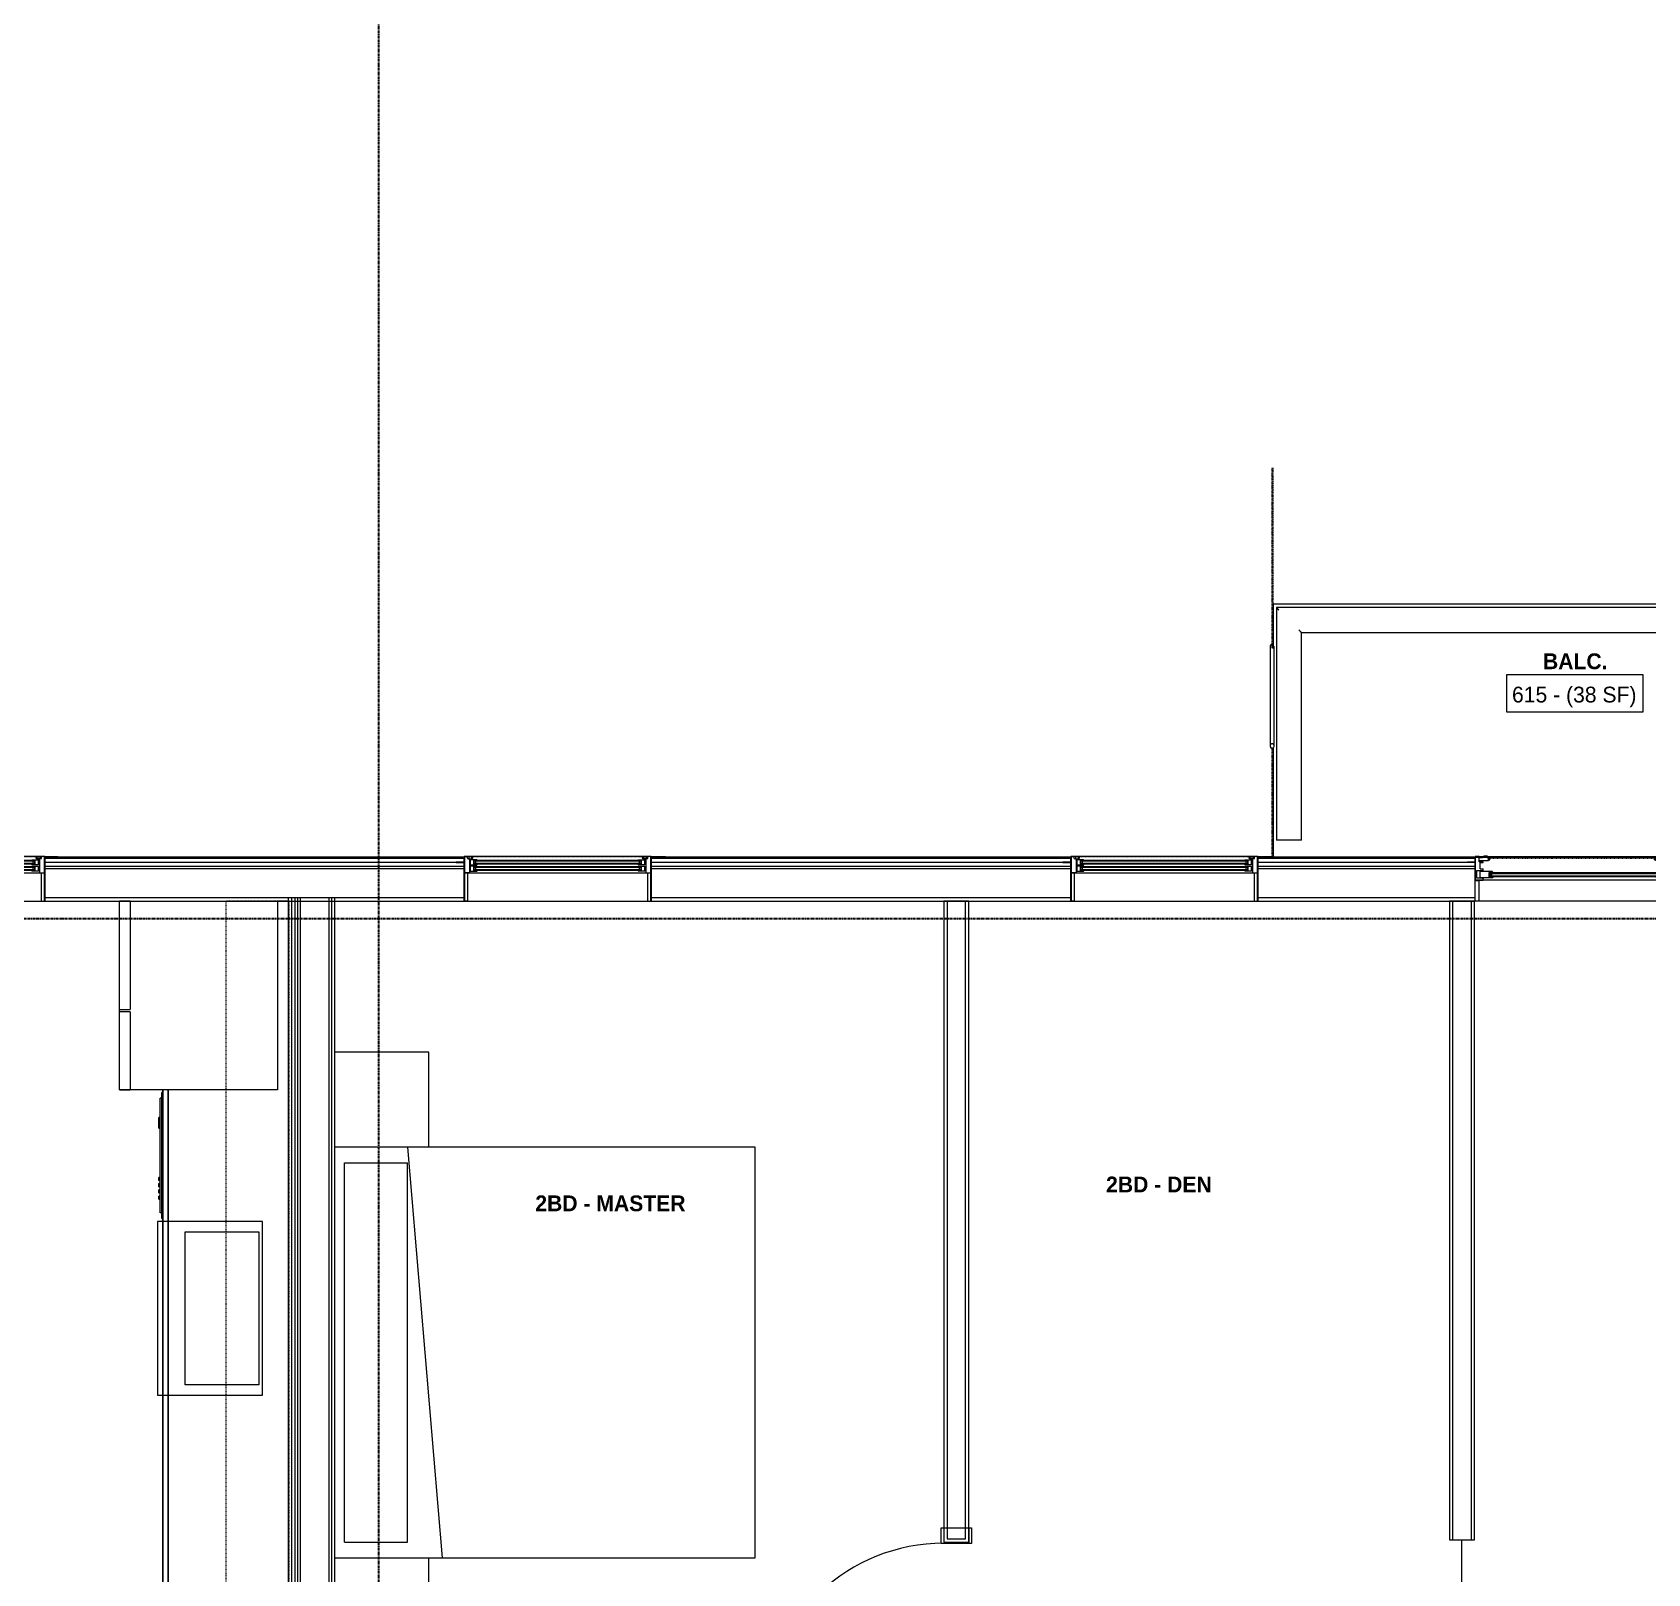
# Model space of a CAD drawing. Header units: inches. Extents: x -4093 to -1777, y 9773 to 12264.
# Drawn here: x -2566.1 to -2259.4, y 10714.9 to 11007.4 of the extents above; entities that cross this region are included whole.
import ezdxf

# ---------------------------------------------------------------- set-up
doc = ezdxf.new("R2010")
doc.units = ezdxf.units.IN
doc.header["$MEASUREMENT"] = 0
for name, pattern in [('Center 1_4_', [0.53125, 0.25, -0.09375, 0.09375, -0.09375]), ('Dash', [0.25, 0.125, -0.125]), ('Grid Line 1_2_', [0.875, 0.5, -0.125, 0.125, -0.125]), ('Hidden 1_8_', [0.1875, 0.125, -0.0625])]:
    doc.linetypes.add(name, pattern=pattern)
for name, color, linetype, lineweight in [('0-1', 7, 'Continuous', 5), ('0-2', 7, 'Continuous', 9), ('A-AREA-IDEN', 2, 'Continuous', 9), ('A-DETL-CNTR', 5, 'Center 1_4_', 9), ('A-DETL-GENF', 92, 'Continuous', 18), ('A-DETL-GENF-2', 92, 'Continuous', 9), ('A-DETL-GENF-HDLN', 1, 'Dash', 9), ('A-DETL-HDLN', 90, 'Hidden 1_8_', 9), ('A-DOOR', 31, 'Continuous', 18), ('A-DOOR-1', 7, 'Continuous', 9), ('A-DOOR-2', 10, 'Continuous', 30), ('A-DOOR-4', 31, 'Continuous', 9), ('A-DOOR-FRAM-2', 31, 'Continuous', 9), ('A-FLOR-1', 7, 'Continuous', 9), ('A-FLOR-2', 192, 'Continuous', 9), ('A-FLOR-HRAL', 11, 'Continuous', 9), ('A-GLAZ', 151, 'Continuous', 18), ('A-GLAZ-1', 151, 'Continuous', 9), ('A-GLAZ-2', 151, 'Continuous', 30), ('A-WALL', 113, 'Continuous', 18), ('A-WALL-1', 7, 'Continuous', 9), ('A-WALL-2', 250, 'Continuous', 18), ('A-WALL-3', 113, 'Continuous', 9), ('I-FURN-1', 7, 'Continuous', 9), ('I-WALL-1', 7, 'Continuous', 9), ('P-SANR-FIXT-1', 7, 'Continuous', 9), ('Q-CASE-1', 7, 'Continuous', 9), ('Q-CASE-HDLN-1', 7, 'Dash', 9), ('Q-SPCQ-1', 7, 'Continuous', 9), ('S-BEAM', 12, 'Continuous', 9), ('S-GRID-1', 1, 'Grid Line 1_2_', 30)]:
    doc.layers.add(name, color=color, linetype=linetype, lineweight=lineweight)
doc.styles.add('Century Gothic', font='ufonts.com_century-gothic.ttf', dxfattribs={"height": 3})
doc.styles.add('Century Gothic_B', font='GOTHICB.TTF', dxfattribs={"height": 3})

# ---------------------------------------------------------------- blocks, each defined once
blk = doc.blocks.new('SWING - SINGLE - FLUSH - SWING - FLUSH - 2-10 x 6-8 - PRIVACY-4346068-BACKGROUND - 2ND FLOOR')
at = {"layer": 'A-DOOR-1'}
for p, q in [((-20, 2.37), (-20, 2.87)), ((-20, 2.87), (-17, 2.87)), ((-20, 2.37), (-17, 2.37)), ((-20, -2.88), (-20, 2.37)), ((-17, 2.37), (-20, 2.37)), ((-17, 2.87), (-17, 2.37)), ((-17, 2.37), (-17, -2.88)), ((17, 2.37), (17, 2.87)), ((17, 2.87), (20, 2.87)), ((17, 2.37), (20, 2.37)), ((17, -2.88), (17, 2.37)), ((20, 2.37), (17, 2.37)), ((20, 2.87), (20, 2.37)), ((20, 2.37), (20, -2.88)), ((-17, -2.88), (-20, -2.88)), ((20, -2.88), (17, -2.88))]:
    blk.add_line(p, q, dxfattribs=at)
blk.add_arc((17, -2.38), 34.07, 180, 266.6343, dxfattribs=at)
at = {"layer": 'A-DOOR-2'}
for p, q in [((15, -2.38), (15, -36.38)), ((17, -2.38), (15, -2.38)), ((17, -2.38), (17, -36.38)), ((17, -36.38), (15, -36.38))]:
    blk.add_line(p, q, dxfattribs=at)
blk = doc.blocks.new('Bed-Standard - King 78_ x 80_-V4-BACKGROUND - 2ND FLOOR')
at = {"layer": 'I-FURN-1'}
for p, q in [((-28.31, 38.02), (-28.31, -41.8)), ((49.69, -41.8), (49.69, 38.02)), ((-25.31, 36.2), (-25.31, 24.2)), ((-25.31, 36.2), (46.69, 36.2)), ((46.69, 36.2), (46.69, 24.2)), ((49.69, 24.2), (-28.31, 17.63)), ((-25.31, 24.2), (46.69, 24.2)), ((-28.31, -41.8), (49.69, -41.8))]:
    blk.add_line(p, q, dxfattribs=at)
blk = doc.blocks.new('Table-Night Stand - 18_ x 18_ x 24_-1352623-BACKGROUND - 2ND FLOOR')
at = {"layer": 'I-FURN-1'}
for p, q in [((18.15, 0), (18.15, 17.81)), ((0.15, 0), (18.15, 0))]:
    blk.add_line(p, q, dxfattribs=at)
blk = doc.blocks.new('Table-Night Stand - 18_ x 18_ x 24_-V9-BACKGROUND - 2ND FLOOR')
at = {"layer": 'I-FURN-1'}
for p, q in [((0.15, 17.81), (0.15, 0)), ((0.15, 0), (18.15, 0))]:
    blk.add_line(p, q, dxfattribs=at)
blk = doc.blocks.new('OD_CW_Base Cabinet - OD_CW_Base Cabinet-V62-BACKGROUND - 2ND FLOOR')
at = {"layer": 'Q-CASE-1'}
for p, q in [((0.74, 23.81), (0.74, 21.81)), ((36.49, 0), (131.34, 0)), ((161.34, 0), (191.34, 0))]:
    blk.add_line(p, q, dxfattribs=at)
blk = doc.blocks.new('OD_CW_Upper Cabinet - OD_CW_Upper Cabinet-4366994-BACKGROUND - 2ND FLOOR')
at = {"layer": 'Q-CASE-HDLN-1'}
for p, q in [((191.34, 24), (0.74, 24)), ((0.74, 24), (0.74, 12)), ((191.34, 12), (191.34, 24)), ((0.74, 12), (191.34, 12))]:
    blk.add_line(p, q, dxfattribs=at)
blk = doc.blocks.new('Refrigerator_-_Side-by-Side_6047 - 36_ X 30_-1372843-BACKGROUND - 2ND FLOOR')
at = {"layer": 'Q-SPCQ-1'}
for p, q in [((-17.88, 15.58), (17.87, 15.58)), ((-17.88, -14.42), (-17.88, 15.58)), ((-17.88, 15.58), (-3.13, 15.58)), ((-17.88, 15.58), (-17.88, 13.58)), ((-3.13, 13.58), (-3.13, 15.58)), ((-2.63, 15.58), (17.87, 15.58)), ((-2.63, 15.58), (-2.63, 13.58)), ((17.87, 15.58), (17.87, -14.42)), ((17.87, 13.58), (17.87, 15.58)), ((-3.13, 13.58), (-17.88, 13.58)), ((17.87, 13.58), (-2.63, 13.58)), ((17.87, -14.42), (-17.88, -14.42))]:
    blk.add_line(p, q, dxfattribs=at)
blk = doc.blocks.new('Stainless Steel Farmhous Kitchen Sink - Stainless Steel Farmhous Kitchen Sink-2443921-BACKGROUND - 2ND FLOOR')
at = {"layer": 'P-SANR-FIXT-1'}
for p, q in [((0, -2.25), (-33, -2.25)), ((-33, -2.25), (-33, -22.2)), ((-31, -16.96), (-31, -3)), ((-31, -3), (-2, -3)), ((-2, -3), (-2, -16.96)), ((0, -22.2), (0, -2.25)), ((-2, -16.96), (-31, -16.96)), ((-33, -22.2), (0, -22.2))]:
    blk.add_line(p, q, dxfattribs=at)
blk = doc.blocks.new('CTR - 1st Phase - Unit Layouts_rvt-1-BACKGROUND - 2ND FLOOR')
at = {"layer": 'A-FLOR-1'}
for p, q in [((-2221.32, 10842.51), (-2291.45, 10842.51)), ((-2294.7, 10683.6), (-2294.7, 10721.32))]:
    blk.add_line(p, q, dxfattribs=at)
at = {"layer": 'A-WALL-1'}
for p, q in [((-2388.32, 10842.51), (-2393.07, 10842.51)), ((-2393.07, 10842.51), (-2393.07, 10720.85)), ((-2388.32, 10720.85), (-2388.32, 10842.51)), ((-2292.32, 10842.51), (-2297.07, 10842.51)), ((-2297.07, 10842.51), (-2297.07, 10721.32)), ((-2292.32, 10721.32), (-2292.32, 10842.51)), ((-2393.07, 10720.85), (-2388.32, 10720.85)), ((-2297.07, 10721.32), (-2292.32, 10721.32))]:
    blk.add_line(p, q, dxfattribs=at)
at = {"layer": 'A-WALL-2'}
for p, q in [((-2392.45, 10842.51), (-2392.45, 10721.48)), ((-2388.95, 10721.48), (-2388.95, 10842.51)), ((-2296.45, 10842.51), (-2296.45, 10721.32)), ((-2292.95, 10842.51), (-2292.95, 10721.32)), ((-2392.45, 10721.48), (-2390.7, 10721.48)), ((-2390.7, 10721.48), (-2388.95, 10721.48))]:
    blk.add_line(p, q, dxfattribs=at)
at = {"layer": 'Q-CASE-1'}
for p, q in [((-2519.56, 10842.51), (-2517.56, 10842.51)), ((-2541.37, 10711.91), (-2541.37, 10806.76)), ((-2540.37, 10711.91), (-2540.37, 10806.76)), ((-2540.37, 10806.76), (-2540.37, 10711.91))]:
    blk.add_line(p, q, dxfattribs=at)
at = {"layer": 'Q-SPCQ-1'}
for p, q in [((-2541.37, 10806.26), (-2541.39, 10806.26)), ((-2541.84, 10783.35), (-2541.84, 10805.17)), ((-2541.59, 10805.17), (-2541.84, 10805.17)), ((-2541.59, 10806.06), (-2541.59, 10783.33)), ((-2541.84, 10801.44), (-2542.09, 10801.44)), ((-2542.09, 10800.45), (-2542.09, 10801.44)), ((-2542.09, 10799.47), (-2542.09, 10800.45)), ((-2542.09, 10799.47), (-2541.84, 10799.47)), ((-2542.09, 10789.52), (-2542.09, 10790.11)), ((-2541.84, 10790.11), (-2542.09, 10790.11)), ((-2542.09, 10789.52), (-2541.84, 10789.52)), ((-2542.09, 10788.34), (-2542.09, 10788.93)), ((-2541.84, 10788.93), (-2542.09, 10788.93)), ((-2542.09, 10788.34), (-2541.84, 10788.34)), ((-2542.09, 10787.16), (-2542.09, 10787.75)), ((-2541.84, 10787.75), (-2542.09, 10787.75)), ((-2542.09, 10787.16), (-2541.84, 10787.16)), ((-2542.09, 10785.98), (-2542.09, 10786.57)), ((-2541.84, 10786.57), (-2542.09, 10786.57)), ((-2542.09, 10785.98), (-2541.84, 10785.98)), ((-2541.59, 10783.35), (-2541.84, 10783.35)), ((-2541.59, 10783.33), (-2541.59, 10782.46)), ((-2541.39, 10782.26), (-2541.37, 10782.26))]:
    blk.add_line(p, q, dxfattribs=at)
for centre, radius, start, end in [((-2541.39, 10806.06), 0.197, 90, 180), ((-2541.39, 10806.06), 0.197, 105, 165), ((-2540.52, 10783.33), 1.07, 180, 216.3436), ((-2541.39, 10782.46), 0.197, 180, 270)]:
    blk.add_arc(centre, radius, start, end, dxfattribs=at)
at = {"layer": '0-2'}
for name, p, rotation in [('Refrigerator_-_Side-by-Side_6047 - 36_ X 30_-1372843-BACKGROUND - 2ND FLOOR', (-2533.98, 10824.63), 90.00000000000064), ('OD_CW_Base Cabinet - OD_CW_Base Cabinet-V62-BACKGROUND - 2ND FLOOR', (-2541.37, 10843.25), 269.9999999999955), ('OD_CW_Upper Cabinet - OD_CW_Upper Cabinet-4366994-BACKGROUND - 2ND FLOOR', (-2541.37, 10843.25), 270.0000000000165), ('Table-Night Stand - 18_ x 18_ x 24_-1352623-BACKGROUND - 2ND FLOOR', (-2490.87, 10795.72), 89.99999999962053), ('Bed-Standard - King 78_ x 80_-V4-BACKGROUND - 2ND FLOOR', (-2470.67, 10746.18), 89.99999999962053), ('Stainless Steel Farmhous Kitchen Sink - Stainless Steel Farmhous Kitchen Sink-2443921-BACKGROUND - 2ND FLOOR', (-2520.15, 10748.76), 270.0000000000002), ('SWING - SINGLE - FLUSH - SWING - FLUSH - 2-10 x 6-8 - PRIVACY-4346068-BACKGROUND - 2ND FLOOR', (-2390.7, 10703.6), 270.0000000000105), ('Table-Night Stand - 18_ x 18_ x 24_-V9-BACKGROUND - 2ND FLOOR', (-2490.87, 10699.72), 89.99999999962053)]:
    blk.add_blockref(name, p, dxfattribs=dict(at, rotation=rotation))
blk = doc.blocks.new('CTR - 1st Phase - Common Walls_rvt-1-BACKGROUND - 2ND FLOOR')
at = {"layer": 'A-WALL-2'}
for p, q in [((-2516.94, 10843.14), (-2516.94, 10458.16)), ((-2516.31, 10843.14), (-2516.31, 10458.16)), ((-2515.81, 10843.14), (-2515.81, 10458.16)), ((-2515.31, 10843.14), (-2515.31, 10458.16)), ((-2509.81, 10843.14), (-2509.81, 10458.16)), ((-2509.31, 10843.14), (-2509.31, 10458.16))]:
    blk.add_line(p, q, dxfattribs=at)
at = {"layer": 'I-WALL-1'}
for p, q in [((-2508.69, 10843.14), (-2517.56, 10843.14)), ((-2517.56, 10843.14), (-2517.56, 10496.91)), ((-2508.69, 10578.1), (-2508.69, 10843.14))]:
    blk.add_line(p, q, dxfattribs=at)
blk = doc.blocks.new('CTR - 1st Phase - Structure_rvt-1-BACKGROUND - 2ND FLOOR')
at = {"layer": 'S-GRID-1'}
for p, q in [((-2500.32, 9772.61), (-2500.32, 12247.5)), ((-1777.25, 10839.19), (-4076.95, 10839.19))]:
    blk.add_line(p, q, dxfattribs=at)
blk = doc.blocks.new('Door-Sliding-Marvin-2_Panel_Patio_Door-Essential - RL-MARVIN ESSENTIAL SLIDING - 6_-0_X6_-10_ - 2ND FLOOR-3440611-BACKGROUND - 2ND FLOOR')
at = {"layer": 'A-DETL-GENF'}
for p, q in [((-35.75, 0.19), (-34.25, 0.19)), ((-35.75, -4.28), (-35.75, 0.19)), ((-34.25, 0.19), (-34.25, -0.1)), ((35.75, 0.19), (34.25, 0.19)), ((34.25, 0.19), (34.25, -0.1)), ((35.75, -4.28), (35.75, 0.19)), ((-35.5, -0.25), (-34.39, -0.25)), ((-35.5, -1.63), (-35.5, -0.25)), ((-35.5, -1.63), (-34.25, -1.63)), ((-32.41, -1.94), (-34.81, -1.94)), ((-34.81, -1.94), (-34.81, -3.19)), ((-34.39, -0.25), (-34.25, -0.1)), ((-34.25, -1.63), (-34.25, -1.94)), ((-33.09, -2.13), (-32.34, -2.13)), ((-33.09, -2.88), (-33.09, -2.13)), ((-32.38, -2.88), (-33.09, -2.88)), ((-32.98, -2.13), (-0.77, -2.13)), ((-32.98, -2.27), (-32.98, -2.13)), ((-32.98, -2.27), (-0.77, -2.27)), ((-32.98, -2.72), (-0.77, -2.72)), ((-32.98, -2.72), (-32.98, -2.88)), ((-32.98, -2.88), (-0.77, -2.88)), ((-32.87, -2.72), (-32.87, -2.27)), ((-32.61, -2.72), (-32.61, -2.27)), ((-32.46, -3.19), (-32.38, -2.88)), ((-32.34, -2), (-32.41, -1.94)), ((-32.34, -2.13), (-32.34, -2)), ((-1.41, -2), (-1.34, -1.94)), ((-1.41, -2.13), (-1.41, -2)), ((-0.66, -2.13), (-1.41, -2.13)), ((-1.29, -3.19), (-1.38, -2.88)), ((-1.38, -2.88), (-0.66, -2.88)), ((-1.34, -1.94), (0.87, -1.94)), ((-1.14, -2.72), (-1.14, -2.27)), ((1.34, -0.25), (-0.88, -0.25)), ((-0.88, -0.25), (-0.88, -1.72)), ((-0.88, -1.5), (1.29, -1.5)), ((0.24, -1.82), (-0.88, -1.72)), ((-0.88, -2.72), (-0.88, -2.27)), ((-0.77, -2.27), (-0.77, -2.13)), ((-0.77, -2.72), (-0.77, -2.88)), ((-0.66, -2.88), (-0.66, -2.13)), ((-0.24, -1.58), (-0.43, -1.58)), ((-0.43, -1.58), (-0.43, -1.68)), ((-0.43, -1.68), (0.43, -1.76)), ((-0.24, -1.51), (-0.24, -1.58)), ((-0.24, -1.62), (-0.24, -1.7)), ((-0.24, -1.62), (0.87, -1.72)), ((0.24, -1.82), (0.24, -1.74)), ((0.24, -1.86), (0.43, -1.86)), ((0.24, -1.93), (0.24, -1.86)), ((0.43, -1.86), (0.43, -1.76)), ((0.66, -1.19), (0.66, -0.44)), ((0.66, -0.44), (1.41, -0.44)), ((1.37, -1.19), (0.66, -1.19)), ((0.77, -0.44), (33.04, -0.44)), ((0.77, -0.58), (0.77, -0.44)), ((0.77, -0.58), (33.04, -0.58)), ((0.77, -1.04), (33.04, -1.04)), ((0.77, -1.04), (0.77, -1.19)), ((0.77, -1.19), (33.04, -1.19)), ((0.87, -1.72), (0.87, -3.19)), ((0.88, -1.04), (0.88, -0.58)), ((1.14, -1.04), (1.14, -0.58)), ((1.29, -1.5), (1.37, -1.19)), ((1.41, -0.31), (1.34, -0.25)), ((1.41, -0.44), (1.41, -0.31)), ((32.41, -0.31), (32.47, -0.25)), ((32.41, -0.44), (32.41, -0.31)), ((33.16, -0.44), (32.41, -0.44)), ((32.52, -1.5), (32.44, -1.19)), ((32.44, -1.19), (33.16, -1.19)), ((32.47, -0.25), (34.84, -0.25)), ((34.84, -1.5), (32.52, -1.5)), ((32.68, -1.04), (32.68, -0.58)), ((32.93, -1.04), (32.93, -0.58)), ((33.04, -0.58), (33.04, -0.44)), ((33.04, -1.04), (33.04, -1.19)), ((33.16, -1.19), (33.16, -0.44)), ((34.39, -0.25), (34.25, -0.1)), ((35.5, -1.63), (34.25, -1.63)), ((34.25, -1.63), (34.25, -1.94)), ((34.81, -1.94), (34.25, -1.94)), ((35.5, -0.25), (34.39, -0.25)), ((34.81, -1.94), (34.81, -3.19)), ((34.84, -0.25), (34.84, -1.5)), ((35.5, -1.63), (35.5, -0.25)), ((-37.25, -3.19), (-37.25, -3.23)), ((-35.91, -3.19), (-37.25, -3.19)), ((-35.75, -3.23), (-37.25, -3.23)), ((-35.75, -3.08), (-35.91, -3.08)), ((-35.91, -3.19), (-35.91, -3.08)), ((-35, -4.28), (-35.75, -4.28)), ((-34.25, -3.31), (-35, -3.31)), ((-35, -3.31), (-35, -4.28)), ((-34.81, -3.19), (-32.46, -3.19)), ((-34.25, -3.19), (-34.25, -3.31)), ((0.87, -3.19), (-1.29, -3.19)), ((-0.24, -4.05), (-0.24, -3.53)), ((-0.24, -3.53), (1.51, -3.53)), ((0.34, -4.05), (-0.24, -4.05)), ((0.6, -4.36), (0.34, -4.05)), ((1.35, -4.36), (0.6, -4.36)), ((1.35, -4.05), (1.51, -4.05)), ((1.35, -4.05), (1.35, -4.36)), ((1.51, -3.53), (1.51, -3.65)), ((1.51, -3.65), (1.75, -3.65)), ((1.51, -3.69), (1.51, -4.05)), ((1.71, -3.69), (1.51, -3.69)), ((1.64, -3.83), (1.64, -3.94)), ((1.64, -3.83), (1.71, -3.83)), ((1.75, -3.94), (1.64, -3.94)), ((1.71, -3.83), (1.71, -3.69)), ((1.75, -3.65), (1.75, -3.94)), ((33.25, -3.65), (33.01, -3.65)), ((33.01, -3.65), (33.01, -3.94)), ((33.01, -3.94), (33.12, -3.94)), ((33.05, -3.69), (33.25, -3.69)), ((33.05, -3.83), (33.05, -3.69)), ((33.12, -3.83), (33.05, -3.83)), ((33.12, -3.83), (33.12, -3.94)), ((33.25, -3.53), (33.25, -3.65)), ((35, -3.53), (33.25, -3.53)), ((33.25, -3.69), (33.25, -4.05)), ((33.41, -4.05), (33.25, -4.05)), ((33.41, -4.05), (33.41, -4.36)), ((33.41, -4.36), (34.16, -4.36)), ((34.16, -4.36), (34.42, -4.05)), ((34.81, -3.19), (34.25, -3.19)), ((34.25, -3.19), (34.25, -3.31)), ((34.25, -3.31), (35, -3.31)), ((34.42, -4.05), (35, -4.05)), ((35, -3.31), (35, -4.28)), ((35, -4.28), (35.75, -4.28)), ((35.75, -3.08), (35.9, -3.08)), ((35.75, -3.23), (37.25, -3.23)), ((35.9, -3.19), (35.9, -3.08)), ((35.9, -3.19), (37.25, -3.19)), ((37.25, -3.19), (37.25, -3.23))]:
    blk.add_line(p, q, dxfattribs=at)
at = {"layer": 'A-DETL-GENF-2'}
for p, q in [((-32.87, -2.72), (-32.87, -2.27)), ((-32.61, -2.72), (-32.61, -2.27))]:
    blk.add_line(p, q, dxfattribs=at)
at = {"layer": 'A-DETL-GENF-HDLN'}
blk.add_line((1.75, -3.94), (33.01, -3.94), dxfattribs=at)
at = {"layer": 'A-DOOR'}
for p, q in [((-35.75, 4.19), (-35.06, 4.19)), ((-35.75, 0.22), (-35.75, 4.19)), ((-35.06, 4.19), (-35.06, 0.22)), ((35.06, 4.19), (35.75, 4.19)), ((35.06, 0.22), (35.06, 4.19)), ((35.75, 4.19), (35.75, 0.22)), ((-35.06, 0.22), (-35.75, 0.22)), ((35.75, 0.22), (35.06, 0.22))]:
    blk.add_line(p, q, dxfattribs=at)
at = {"layer": 'A-DOOR-4'}
for p, q in [((-40.68, -4.25), (-40.68, -4.19)), ((-35.75, -4.25), (-40.68, -4.25)), ((-35.75, -4.25), (-35.75, -4.19)), ((35.75, -4.19), (-35.75, -4.19)), ((35.75, -4.25), (-35.75, -4.25)), ((35.75, -4.19), (35.75, -4.25))]:
    blk.add_line(p, q, dxfattribs=at)
at = {"layer": 'A-DOOR-FRAM-2'}
for p, q in [((-35.75, 0.19), (35.75, 0.19)), ((-35.75, -4.28), (-35.75, 0.19)), ((35.75, 0.19), (35.75, -4.28)), ((35.75, -4.28), (-35.75, -4.28))]:
    blk.add_line(p, q, dxfattribs=at)
blk = doc.blocks.new('Window-Double_Hung-Marvin-Essential - 1-WIDE _TEMP LOWER_ ESDH3066-3454270-BACKGROUND - 2ND FLOOR')
at = {"layer": 'A-DETL-GENF'}
for p, q in [((-19.25, 3.23), (-19.25, 3.19)), ((-17.75, 3.23), (-19.25, 3.23)), ((-19.25, 3.19), (-17.9, 3.19)), ((-17.9, 3.19), (-17.9, 3.08)), ((-17.9, 3.08), (-17.75, 3.08)), ((-17.75, 4.28), (-17.16, 4.28)), ((-17.75, 4.28), (-17.75, 1.19)), ((-17.08, 3.87), (-17.16, 4.28)), ((-17.08, 3.87), (-16.19, 3.87)), ((-16.85, 4.25), (-16.85, 3.87)), ((-16.3, 4.25), (-16.85, 4.25)), ((-16.38, 3.77), (-16.72, 3.77)), ((-16.72, 3.77), (-16.72, 1.19)), ((-15.34, 3.69), (-16.56, 3.69)), ((-16.56, 2.75), (-16.56, 3.69)), ((-16.38, 3.87), (-16.38, 3.77)), ((-16.3, 4.01), (-16.3, 4.25)), ((-16.18, 4.01), (-16.3, 4.01)), ((-16.19, 3.97), (-16.1, 3.97)), ((-16.19, 3.87), (-16.19, 3.97)), ((-16.18, 4.22), (-16.1, 4.22)), ((-16.18, 4.22), (-16.18, 4.01)), ((-16.1, 3.97), (-16.1, 4.22)), ((-15.94, 2.87), (-15.94, 3.59)), ((-15.94, 3.59), (-15.28, 3.59)), ((15.84, 3.57), (-15.84, 3.57)), ((-15.84, 2.88), (-15.84, 3.57)), ((15.84, 3.45), (-15.84, 3.45)), ((-15.54, 3.01), (-15.54, 3.45)), ((-15.34, 3.69), (-15.28, 3.63)), ((-15.28, 3.59), (-15.28, 3.63)), ((15.34, 3.69), (15.28, 3.63)), ((15.28, 3.59), (15.28, 3.63)), ((15.94, 3.59), (15.28, 3.59)), ((15.34, 3.69), (16.56, 3.69)), ((15.54, 3.01), (15.54, 3.45)), ((15.84, 2.88), (15.84, 3.57)), ((15.94, 2.87), (15.94, 3.59)), ((16.18, 4.22), (16.1, 4.22)), ((16.1, 3.97), (16.1, 4.22)), ((16.19, 3.97), (16.1, 3.97)), ((16.18, 4.22), (16.18, 4.01)), ((16.18, 4.01), (16.3, 4.01)), ((16.19, 3.87), (16.19, 3.97)), ((17.08, 3.87), (16.19, 3.87)), ((16.3, 4.01), (16.3, 4.25)), ((16.3, 4.25), (16.85, 4.25)), ((16.38, 3.87), (16.38, 3.77)), ((16.38, 3.77), (16.72, 3.77)), ((16.56, 2.75), (16.56, 3.69)), ((16.72, 3.77), (16.72, 1.19)), ((16.85, 4.25), (16.85, 3.87)), ((17.08, 3.87), (17.16, 4.28)), ((17.75, 4.28), (17.16, 4.28)), ((17.75, 4.28), (17.75, 1.19)), ((17.75, 3.23), (19.25, 3.23)), ((17.9, 3.08), (17.75, 3.08)), ((17.9, 3.19), (17.9, 3.08)), ((19.25, 3.19), (17.9, 3.19)), ((19.25, 3.23), (19.25, 3.19)), ((-16.72, 1.19), (-17.75, 1.19)), ((-16.56, 2.75), (-15.34, 2.75)), ((-15.34, 2.47), (-16.56, 2.47)), ((-16.56, 1.53), (-16.56, 2.47)), ((-16.56, 1.53), (-15.34, 1.53)), ((-15.28, 2.87), (-15.94, 2.87)), ((-15.94, 1.65), (-15.94, 2.37)), ((-15.94, 2.37), (-15.28, 2.37)), ((-15.28, 1.65), (-15.94, 1.65)), ((15.84, 3.01), (-15.84, 3.01)), ((15.84, 2.88), (-15.84, 2.88)), ((15.84, 2.35), (-15.84, 2.35)), ((-15.84, 1.66), (-15.84, 2.35)), ((15.84, 2.23), (-15.84, 2.23)), ((15.84, 1.79), (-15.84, 1.79)), ((15.84, 1.66), (-15.84, 1.66)), ((-15.54, 1.79), (-15.54, 2.23)), ((-15.34, 2.75), (-15.28, 2.81)), ((-15.34, 2.47), (-15.28, 2.41)), ((-15.34, 1.53), (-15.28, 1.59)), ((-15.28, 2.81), (-15.28, 2.87)), ((-15.28, 2.37), (-15.28, 2.41)), ((-15.28, 1.59), (-15.28, 1.65)), ((15.28, 2.81), (15.28, 2.87)), ((15.28, 2.87), (15.94, 2.87)), ((15.34, 2.75), (15.28, 2.81)), ((15.34, 2.47), (15.28, 2.41)), ((15.28, 2.37), (15.28, 2.41)), ((15.94, 2.37), (15.28, 2.37)), ((15.28, 1.59), (15.28, 1.65)), ((15.28, 1.65), (15.94, 1.65)), ((15.34, 1.53), (15.28, 1.59)), ((16.56, 2.75), (15.34, 2.75)), ((15.34, 2.47), (16.56, 2.47)), ((16.56, 1.53), (15.34, 1.53)), ((15.54, 1.79), (15.54, 2.23)), ((15.84, 1.66), (15.84, 2.35)), ((15.94, 1.65), (15.94, 2.37)), ((16.56, 1.53), (16.56, 2.47)), ((16.72, 1.19), (17.75, 1.19))]:
    blk.add_line(p, q, dxfattribs=at)
at = {"layer": 'A-DETL-GENF-HDLN'}
blk.add_line((16.1, 4.22), (-16.5, 4.22), dxfattribs=at)
at = {"layer": 'A-GLAZ'}
for p, q in [((-17.13, 1.16), (-17.13, -4.19)), ((17.12, -4.19), (17.12, 1.16)), ((-17.13, -4.19), (-17.75, -4.19)), ((17.12, -4.19), (17.75, -4.19))]:
    blk.add_line(p, q, dxfattribs=at)
at = {"layer": 'A-GLAZ-1'}
for p, q in [((17.75, 4.28), (-17.75, 4.28)), ((20.46, 4.25), (17.75, 4.25)), ((17.75, 4.19), (20.46, 4.19)), ((20.46, 4.19), (20.46, 4.25)), ((-17.75, 1.19), (17.75, 1.19)), ((-17.75, -4.19), (17.75, -4.19))]:
    blk.add_line(p, q, dxfattribs=at)
at = {"layer": 'A-GLAZ-2'}
for p, q in [((-17.75, 4.28), (-17.75, 1.19)), ((17.75, 1.19), (17.75, 4.28)), ((-17.75, 1.16), (-17.75, -4.19)), ((17.75, -4.19), (17.75, 1.16))]:
    blk.add_line(p, q, dxfattribs=at)
blk = doc.blocks.new('Window-Double_Hung-Marvin-Essential - 2-WIDE _TEMP ALL LOW_ ESDH3066-3454268-BACKGROUND - 2ND FLOOR')
at = {"layer": 'A-DETL-GENF'}
for p, q in [((-19.25, 3.23), (-19.25, 3.19)), ((-17.75, 3.23), (-19.25, 3.23)), ((-19.25, 3.19), (-17.9, 3.19)), ((-17.9, 3.19), (-17.9, 3.08)), ((-17.9, 3.08), (-17.75, 3.08)), ((-17.75, 4.28), (-17.16, 4.28)), ((-17.75, 4.28), (-17.75, 1.19)), ((-17.08, 3.87), (-17.16, 4.28)), ((-17.08, 3.87), (-16.19, 3.87)), ((-16.85, 4.25), (-16.85, 3.87)), ((-16.3, 4.25), (-16.85, 4.25)), ((-16.38, 3.77), (-16.72, 3.77)), ((-16.72, 3.77), (-16.72, 1.19)), ((-15.34, 3.69), (-16.56, 3.69)), ((-16.56, 2.75), (-16.56, 3.69)), ((-16.38, 3.87), (-16.38, 3.77)), ((-16.3, 4.01), (-16.3, 4.25)), ((-16.18, 4.01), (-16.3, 4.01)), ((-16.19, 3.97), (-16.1, 3.97)), ((-16.19, 3.87), (-16.19, 3.97)), ((-16.18, 4.22), (-16.1, 4.22)), ((-16.18, 4.22), (-16.18, 4.01)), ((-16.1, 3.97), (-16.1, 4.22)), ((-15.94, 2.87), (-15.94, 3.59)), ((-15.94, 3.59), (-15.28, 3.59)), ((15.84, 3.57), (-15.84, 3.57)), ((-15.84, 2.88), (-15.84, 3.57)), ((15.84, 3.45), (-15.84, 3.45)), ((-15.54, 3.01), (-15.54, 3.45)), ((-15.34, 3.69), (-15.28, 3.63)), ((-15.28, 3.59), (-15.28, 3.63)), ((15.34, 3.69), (15.28, 3.63)), ((15.28, 3.59), (15.28, 3.63)), ((15.94, 3.59), (15.28, 3.59)), ((15.34, 3.69), (16.56, 3.69)), ((15.54, 3.01), (15.54, 3.45)), ((15.84, 2.88), (15.84, 3.57)), ((15.94, 2.87), (15.94, 3.59)), ((16.18, 4.22), (16.1, 4.22)), ((16.1, 3.97), (16.1, 4.22)), ((16.19, 3.97), (16.1, 3.97)), ((16.18, 4.22), (16.18, 4.01)), ((16.18, 4.01), (16.3, 4.01)), ((16.19, 3.87), (16.19, 3.97)), ((17.08, 3.87), (16.19, 3.87)), ((16.3, 4.01), (16.3, 4.25)), ((16.3, 4.25), (16.85, 4.25)), ((16.38, 3.87), (16.38, 3.77)), ((16.38, 3.77), (16.72, 3.77)), ((16.56, 2.75), (16.56, 3.69)), ((16.72, 3.77), (16.72, 1.19)), ((16.85, 4.25), (16.85, 3.87)), ((17.08, 3.87), (17.16, 4.28)), ((17.75, 4.28), (17.16, 4.28)), ((17.75, 4.28), (17.75, 1.19)), ((17.75, 3.23), (19.25, 3.23)), ((17.9, 3.08), (17.75, 3.08)), ((17.9, 3.19), (17.9, 3.08)), ((19.25, 3.19), (17.9, 3.19)), ((19.25, 3.23), (19.25, 3.19)), ((-16.72, 1.19), (-17.75, 1.19)), ((-16.56, 2.75), (-15.34, 2.75)), ((-15.34, 2.47), (-16.56, 2.47)), ((-16.56, 1.53), (-16.56, 2.47)), ((-16.56, 1.53), (-15.34, 1.53)), ((-15.28, 2.87), (-15.94, 2.87)), ((-15.94, 1.65), (-15.94, 2.37)), ((-15.94, 2.37), (-15.28, 2.37)), ((-15.28, 1.65), (-15.94, 1.65)), ((15.84, 3.01), (-15.84, 3.01)), ((15.84, 2.88), (-15.84, 2.88)), ((15.84, 2.35), (-15.84, 2.35)), ((-15.84, 1.66), (-15.84, 2.35)), ((15.84, 2.23), (-15.84, 2.23)), ((15.84, 1.79), (-15.84, 1.79)), ((15.84, 1.66), (-15.84, 1.66)), ((-15.54, 1.79), (-15.54, 2.23)), ((-15.34, 2.75), (-15.28, 2.81)), ((-15.34, 2.47), (-15.28, 2.41)), ((-15.34, 1.53), (-15.28, 1.59)), ((-15.28, 2.81), (-15.28, 2.87)), ((-15.28, 2.37), (-15.28, 2.41)), ((-15.28, 1.59), (-15.28, 1.65)), ((15.28, 2.81), (15.28, 2.87)), ((15.28, 2.87), (15.94, 2.87)), ((15.34, 2.75), (15.28, 2.81)), ((15.34, 2.47), (15.28, 2.41)), ((15.28, 2.37), (15.28, 2.41)), ((15.94, 2.37), (15.28, 2.37)), ((15.28, 1.59), (15.28, 1.65)), ((15.28, 1.65), (15.94, 1.65)), ((15.34, 1.53), (15.28, 1.59)), ((16.56, 2.75), (15.34, 2.75)), ((15.34, 2.47), (16.56, 2.47)), ((16.56, 1.53), (15.34, 1.53)), ((15.54, 1.79), (15.54, 2.23)), ((15.84, 1.66), (15.84, 2.35)), ((15.94, 1.65), (15.94, 2.37)), ((16.56, 1.53), (16.56, 2.47)), ((16.72, 1.19), (17.75, 1.19))]:
    blk.add_line(p, q, dxfattribs=at)
at = {"layer": 'A-DETL-GENF-HDLN'}
blk.add_line((16.1, 4.22), (-16.5, 4.22), dxfattribs=at)
at = {"layer": 'A-GLAZ'}
for p, q in [((-17.13, 1.16), (-17.13, -4.19)), ((17.12, -4.19), (17.12, 1.16)), ((-17.13, -4.19), (-17.75, -4.19)), ((17.12, -4.19), (17.75, -4.19))]:
    blk.add_line(p, q, dxfattribs=at)
at = {"layer": 'A-GLAZ-1'}
for p, q in [((17.75, 4.28), (-17.75, 4.28)), ((20.21, 4.25), (17.75, 4.25)), ((17.75, 4.19), (20.21, 4.19)), ((20.21, 4.19), (20.21, 4.25)), ((-17.75, 1.19), (17.75, 1.19)), ((-17.75, -4.19), (17.75, -4.19))]:
    blk.add_line(p, q, dxfattribs=at)
at = {"layer": 'A-GLAZ-2'}
for p, q in [((-17.75, 4.28), (-17.75, 1.19)), ((17.75, 1.19), (17.75, 4.28)), ((-17.75, 1.16), (-17.75, -4.19)), ((17.75, -4.19), (17.75, 1.16))]:
    blk.add_line(p, q, dxfattribs=at)
blk = doc.blocks.new('Railing - Baluster_01-2700443-BACKGROUND - 2ND FLOOR')
at = {"layer": 'A-FLOR-HRAL'}
for p, q in [((-0.59, 1.18), (0.59, 1.18)), ((-0.59, 0.59), (-0.59, 1.18)), ((0.59, 1.18), (0.59, 0.59))]:
    blk.add_line(p, q, dxfattribs=at)
blk = doc.blocks.new('Railing - Railing-3407317-BACKGROUND - 2ND FLOOR')
at = {"layer": 'A-FLOR-HRAL'}
for p, q in [((-2216.35, 10898.25), (-2329.89, 10898.25)), ((-2329.89, 10898.25), (-2329.89, 10854.14)), ((-2216.35, 10854.14), (-2216.35, 10898.25)), ((-2325.17, 10893.53), (-2221.07, 10893.53)), ((-2325.17, 10854.14), (-2325.17, 10893.53)), ((-2221.07, 10893.53), (-2221.07, 10854.14)), ((-2329.42, 10854.14), (-2329.89, 10854.14)), ((-2325.64, 10854.14), (-2329.42, 10854.14)), ((-2325.17, 10854.14), (-2325.64, 10854.14)), ((-2220.6, 10854.14), (-2221.07, 10854.14)), ((-2216.82, 10854.14), (-2220.6, 10854.14)), ((-2216.35, 10854.14), (-2216.82, 10854.14))]:
    blk.add_line(p, q, dxfattribs=at)
for points, knots in [([(-2329.89, 10898.25), (-2329.89, 10898.25), (-2329.89, 10898.24), (-2329.86, 10898.22), (-2329.83, 10898.19), (-2329.8, 10898.16), (-2329.78, 10898.13), (-2329.75, 10898.11), (-2329.71, 10898.07), (-2329.67, 10898.02), (-2329.63, 10897.99), (-2329.59, 10897.95), (-2329.53, 10897.88), (-2329.46, 10897.82), (-2329.42, 10897.78)], [0, 0, 0, 0, 0.166667, 0.25, 0.333333, 0.416667, 0.458333, 0.5, 0.583333, 0.666667, 0.708333, 0.75, 0.833333, 1, 1, 1, 1]), ([(-2216.35, 10898.25), (-2216.35, 10898.25), (-2216.35, 10898.24), (-2216.38, 10898.22), (-2216.41, 10898.19), (-2216.44, 10898.16), (-2216.46, 10898.13), (-2216.49, 10898.11), (-2216.53, 10898.07), (-2216.57, 10898.02), (-2216.61, 10897.99), (-2216.65, 10897.95), (-2216.71, 10897.88), (-2216.78, 10897.82), (-2216.82, 10897.78)], [0, 0, 0, 0, 0.166667, 0.25, 0.333333, 0.416667, 0.458333, 0.5, 0.583333, 0.666667, 0.708333, 0.75, 0.833333, 1, 1, 1, 1]), ([(-2325.64, 10894), (-2325.6, 10893.96), (-2325.54, 10893.9), (-2325.46, 10893.82), (-2325.42, 10893.77), (-2325.38, 10893.74), (-2325.35, 10893.7), (-2325.32, 10893.67), (-2325.29, 10893.64), (-2325.26, 10893.62), (-2325.23, 10893.59), (-2325.21, 10893.56), (-2325.18, 10893.54), (-2325.17, 10893.53), (-2325.17, 10893.53)], [0, 0, 0, 0, 0.166667, 0.25, 0.333333, 0.375, 0.416667, 0.5, 0.541667, 0.583333, 0.666667, 0.75, 0.833333, 1, 1, 1, 1]), ([(-2220.6, 10894), (-2220.64, 10893.96), (-2220.7, 10893.9), (-2220.78, 10893.82), (-2220.82, 10893.77), (-2220.86, 10893.74), (-2220.89, 10893.7), (-2220.92, 10893.67), (-2220.95, 10893.64), (-2220.98, 10893.62), (-2221.01, 10893.59), (-2221.04, 10893.56), (-2221.06, 10893.54), (-2221.07, 10893.53), (-2221.07, 10893.53)], [0, 0, 0, 0, 0.166667, 0.25, 0.333333, 0.375, 0.416667, 0.5, 0.541667, 0.583333, 0.666667, 0.75, 0.833333, 1, 1, 1, 1])]:
    blk.add_open_spline(points, degree=3, knots=knots, dxfattribs=at)
at = {"rotation": 180}
blk.add_blockref('Railing - Baluster_01-2700443-BACKGROUND - 2ND FLOOR', (-2218.71, 10854.73), dxfattribs=at)
blk = doc.blocks.new('Walls 21 - Walls 1-3286998-BACKGROUND - 2ND FLOOR')
at = {"layer": 'S-BEAM'}
for p, q in [((-2331.1, 10890.93), (-2331.1, 10871.99)), ((-2330.35, 10871.99), (-2330.35, 10890.93))]:
    blk.add_line(p, q, dxfattribs=at)
at = {"layer": 'S-BEAM', "flags": 128}
for points in [[(-2330.35, 10871.99), (-2330.36, 10872.09), (-2330.39, 10872.18), (-2330.44, 10872.26), (-2330.51, 10872.32), (-2330.59, 10872.37), (-2330.68, 10872.39), (-2330.77, 10872.39), (-2330.86, 10872.37), (-2330.94, 10872.32), (-2331, 10872.26), (-2331.06, 10872.18), (-2331.09, 10872.09), (-2331.1, 10871.99)], [(-2331.1, 10871.99), (-2331.09, 10871.89), (-2331.06, 10871.8), (-2331, 10871.72), (-2330.94, 10871.66), (-2330.86, 10871.62), (-2330.77, 10871.59), (-2330.68, 10871.59), (-2330.59, 10871.62), (-2330.51, 10871.66), (-2330.44, 10871.72), (-2330.39, 10871.8), (-2330.36, 10871.89), (-2330.35, 10871.99)]]:
    blk.add_lwpolyline(points, dxfattribs=at)
at = {"layer": 'S-BEAM'}
blk.add_ellipse((-2330.72, 10890.93), major_axis=(0.375, 0), ratio=0.93544, start_param=1.047198, end_param=3.141593, dxfattribs=at)

msp = doc.modelspace()

# ---------------------------------------------------------------- linework, layer by layer
at = {"layer": 'A-AREA-IDEN', "flags": 128}
msp.add_lwpolyline([(-2286.17, 10885.57), (-2260.33, 10885.57), (-2260.33, 10878.41), (-2286.17, 10878.41)], close=True, dxfattribs=at)
at = {"layer": 'A-DETL-CNTR'}
for p, q in [((-2330.72, 10890.53), (-2330.72, 10924.78)), ((-2330.72, 10850.89), (-2330.72, 10871.59))]:
    msp.add_line(p, q, dxfattribs=at)
at = {"layer": 'A-DETL-HDLN'}
for p, q in [((-2330.53, 10890.47), (-2330.53, 10924.78)), ((-2330.53, 10850.89), (-2330.53, 10871.65))]:
    msp.add_line(p, q, dxfattribs=at)
at = {"layer": 'A-FLOR-2'}
for p, q in [((-2330.53, 10898.89), (-2330.53, 10890.85)), ((-2215.71, 10898.89), (-2330.53, 10898.89)), ((-2330.53, 10871.65), (-2330.53, 10850.89))]:
    msp.add_line(p, q, dxfattribs=at)
at = {"layer": 'A-WALL'}
for p, q in [((-2484.14, 10850.64), (-2563.77, 10850.64)), ((-2484.14, 10849.89), (-2563.77, 10849.89)), ((-2484.14, 10849.14), (-2563.77, 10849.14)), ((-2368.94, 10850.64), (-2448.64, 10850.64)), ((-2368.94, 10849.89), (-2448.64, 10849.89)), ((-2368.94, 10849.14), (-2448.64, 10849.14)), ((-2292.14, 10850.64), (-2333.44, 10850.64)), ((-2292.14, 10849.89), (-2333.44, 10849.89)), ((-2292.14, 10849.14), (-2333.44, 10849.14)), ((-2484.14, 10848.64), (-2563.77, 10848.64)), ((-2368.94, 10848.64), (-2448.64, 10848.64)), ((-2292.14, 10848.64), (-2333.44, 10848.64)), ((-2484.14, 10843.14), (-2563.77, 10843.14)), ((-2368.94, 10843.14), (-2448.64, 10843.14)), ((-2292.14, 10843.14), (-2333.44, 10843.14))]:
    msp.add_line(p, q, dxfattribs=at)
at = {"layer": 'A-WALL-3'}
for p, q in [((-2484.14, 10850.89), (-2561.31, 10850.89)), ((-2368.94, 10850.89), (-2445.93, 10850.89)), ((-2292.14, 10850.89), (-2330.73, 10850.89)), ((-2563.77, 10847.89), (-2563.77, 10847.86)), ((-2484.14, 10847.86), (-2484.14, 10847.89)), ((-2448.64, 10847.89), (-2448.64, 10847.86)), ((-2368.94, 10847.86), (-2368.94, 10847.89)), ((-2333.44, 10847.89), (-2333.44, 10847.86)), ((-2292.14, 10846.48), (-2292.14, 10846.51)), ((-2563.77, 10842.51), (-2484.14, 10842.51)), ((-2448.64, 10842.51), (-2368.94, 10842.51)), ((-2333.44, 10842.51), (-2292.14, 10842.51))]:
    msp.add_line(p, q, dxfattribs=at)

# ---------------------------------------------------------------- block references
at = {"layer": '0-1'}
for name in ['CTR - 1st Phase - Structure_rvt-1-BACKGROUND - 2ND FLOOR', 'CTR - 1st Phase - Unit Layouts_rvt-1-BACKGROUND - 2ND FLOOR', 'CTR - 1st Phase - Common Walls_rvt-1-BACKGROUND - 2ND FLOOR']:
    msp.add_blockref(name, (0, 0), dxfattribs=at)
at = {"layer": 'A-DOOR-4', "rotation": 180}
msp.add_blockref('Door-Sliding-Marvin-2_Panel_Patio_Door-Essential - RL-MARVIN ESSENTIAL SLIDING - 6_-0_X6_-10_ - 2ND FLOOR-3440611-BACKGROUND - 2ND FLOOR', (-2256.39, 10846.7), dxfattribs=at)
at = {"layer": 'A-FLOR-HRAL'}
msp.add_blockref('Railing - Railing-3407317-BACKGROUND - 2ND FLOOR', (0, 0), dxfattribs=at)
at = {"layer": 'A-GLAZ-1'}
for name, p in [('Window-Double_Hung-Marvin-Essential - 2-WIDE _TEMP ALL LOW_ ESDH3066-3454268-BACKGROUND - 2ND FLOOR', (-2581.52, 10846.7)), ('Window-Double_Hung-Marvin-Essential - 1-WIDE _TEMP LOWER_ ESDH3066-3454270-BACKGROUND - 2ND FLOOR', (-2466.39, 10846.7)), ('Window-Double_Hung-Marvin-Essential - 1-WIDE _TEMP LOWER_ ESDH3066-3454270-BACKGROUND - 2ND FLOOR', (-2351.19, 10846.7))]:
    msp.add_blockref(name, p, dxfattribs=at)
at = {"layer": 'S-BEAM'}
msp.add_blockref('Walls 21 - Walls 1-3286998-BACKGROUND - 2ND FLOOR', (0, 0), dxfattribs=at)

# ---------------------------------------------------------------- texts
at = {"layer": 'A-AREA-IDEN', "char_height": 3, "attachment_point": 1}
for s, insert, width, style in [('BALC.', (-2279.29, 10889.56), 14.544, 'Century Gothic_B'), ('615 - (38 SF)', (-2285.17, 10883.24), 28.785, 'Century Gothic'), ('2BD - DEN', (-2362.25, 10790.26), 24.745, 'Century Gothic_B'), ('2BD - MASTER', (-2470.63, 10786.68), 33.633, 'Century Gothic_B')]:
    msp.add_mtext(s, dxfattribs=dict(at, insert=insert, width=width, style=style))

doc.saveas('drawing.dxf')
